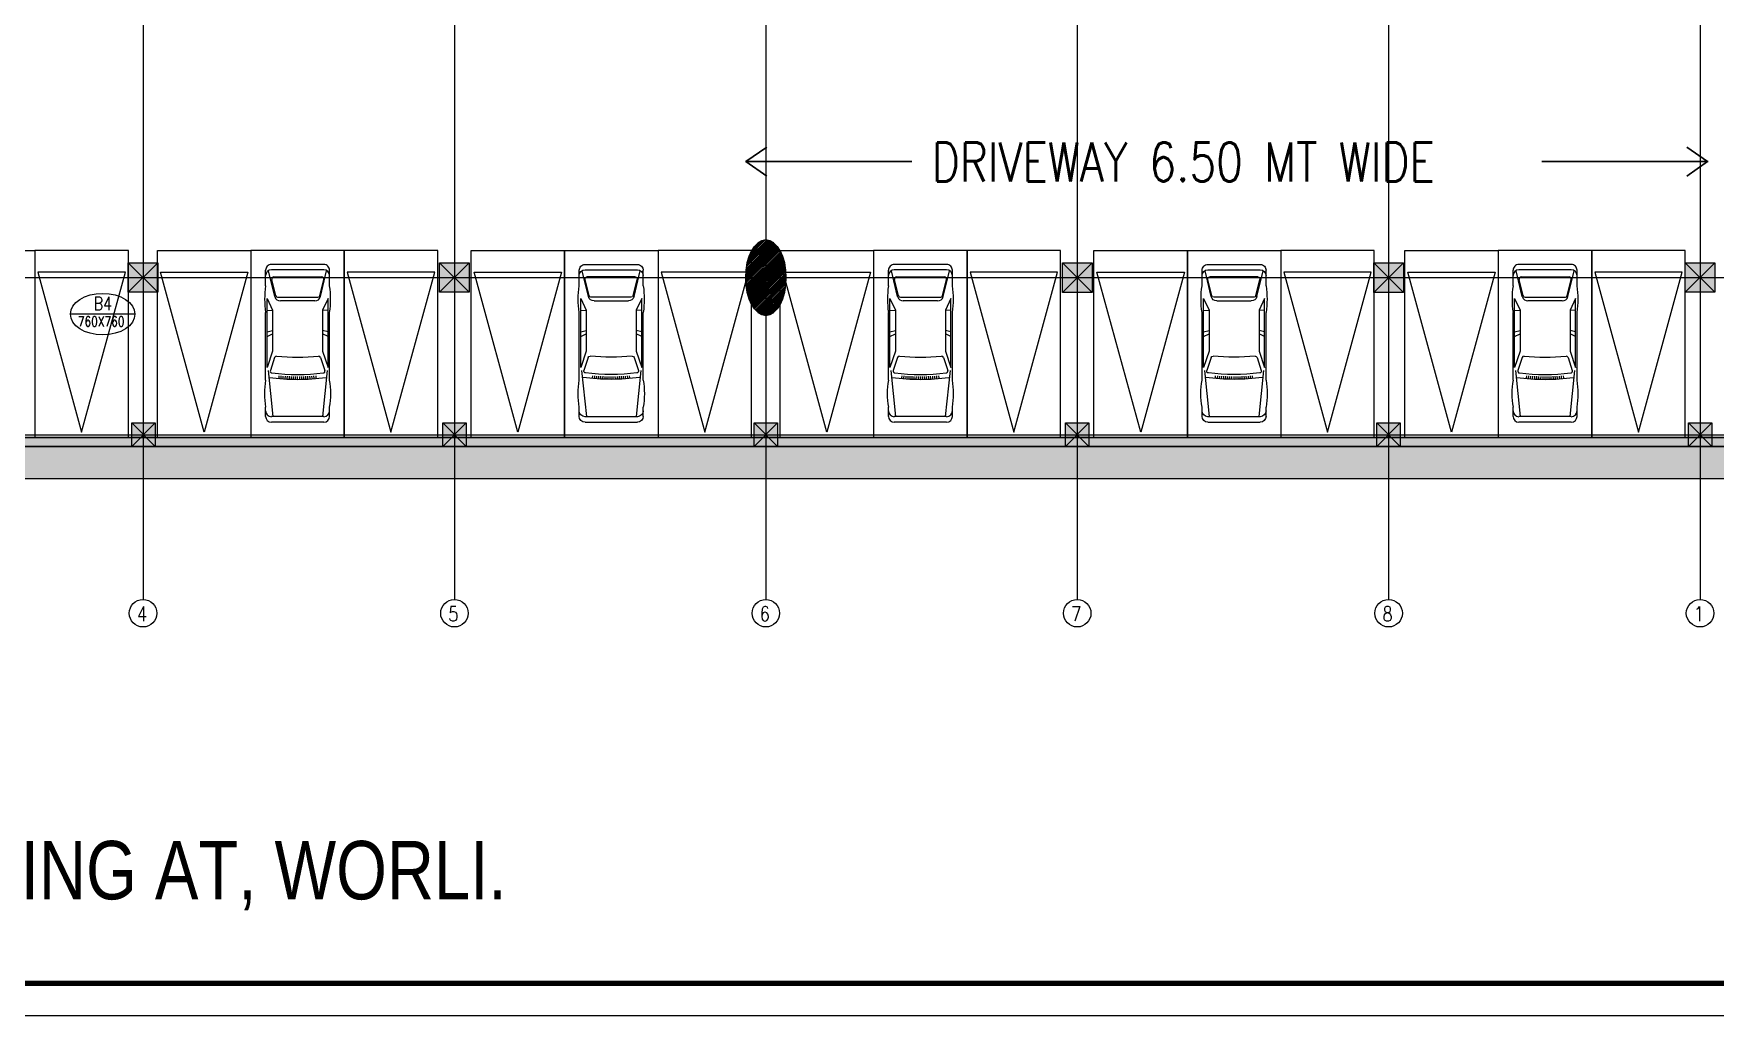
# Model space of a CAD drawing. Extents: x -14054 to 906348, y -36965 to 188562.
# Drawn here: x 696038 to 739241, y 60268 to 85479 of the extents above; entities that cross this region are included whole.
import ezdxf
from ezdxf.enums import TextEntityAlignment as Align

# ---------------------------------------------------------------- set-up
doc = ezdxf.new("R2010")
doc.units = 0
doc.header["$LTSCALE"] = 1000
doc.header["$MEASUREMENT"] = 0
doc.linetypes.add('HIDDEN', pattern=[0.375, 0.25, -0.125])
doc.layers.get('0').update_dxf_attribs({"linetype": 'CONTINUOUS'})
for name, color, linetype in [('BOR', 5, 'CONTINUOUS'), ('CAR', 6, 'CONTINUOUS'), ('COL-FIN', 3, 'CONTINUOUS'), ('COL-SOL', 253, 'CONTINUOUS'), ('COL-TX1', 4, 'CONTINUOUS'), ('COL-TX2', 33, 'CONTINUOUS'), ('CROSS', 3, 'CONTINUOUS'), ('DOOR', 6, 'CONTINUOUS'), ('GLASS', 9, 'CONTINUOUS'), ('GRID', 8, 'HIDDEN'), ('HATCH', 9, 'CONTINUOUS'), ('HT', 9, 'CONTINUOUS'), ('RETWALL', 7, 'CONTINUOUS')]:
    doc.layers.add(name, color=color, linetype=linetype)
doc.layers.add('TEXT', color=3, linetype='CONTINUOUS', lineweight=15)
doc.layers.add('WALL', color=2, linetype='CONTINUOUS', lineweight=30)
doc.styles.add('ROMANS', font='ROMANS.shx', dxfattribs={"height": 350})
doc.styles.add('STYLE2', font='simplex.shx', dxfattribs={"width": 0.8})
doc.styles.add('SW1', font='arial.ttf')

# ---------------------------------------------------------------- blocks, each defined once
blk = doc.blocks.new('CAR1')
at = {"linetype": 'Continuous'}
for p, q in [((-166, 4334), (-166, 4068)), ((-96, 3029), (38, 4341)), ((0, 4500), (1495, 4500)), ((0, 4341), (1495, 4341)), ((1592, 3029), (1457, 4341)), ((1661, 4334), (1661, 4068)), ((-166, 3305), (-166, 1374)), ((35, 2472), (-123, 2938)), ((-123, 2938), (-123, 967)), ((91, 2650), (-30, 3023)), ((217, 3237), (223, 3173)), ((276, 3242), (281, 3178)), ((335, 3246), (339, 3182)), ((394, 3250), (398, 3186)), ((453, 3253), (456, 3189)), ((512, 3256), (514, 3191)), ((571, 3258), (573, 3193)), ((630, 3259), (631, 3195)), ((689, 3260), (689, 3195)), ((748, 3260), (748, 3196)), ((807, 3260), (806, 3195)), ((866, 3259), (864, 3195)), ((925, 3258), (923, 3193)), ((984, 3256), (981, 3191)), ((1043, 3253), (1040, 3189)), ((1102, 3250), (1098, 3186)), ((1160, 3246), (1156, 3182)), ((1219, 3242), (1214, 3178)), ((1278, 3237), (1273, 3173)), ((1405, 2650), (1526, 3023)), ((1461, 2472), (1619, 2938)), ((1619, 2938), (1619, 967)), ((1661, 3305), (1661, 1374)), ((35, 1300), (35, 2472)), ((1461, 1300), (1461, 2472)), ((-123, 2052), (35, 1978)), ((-123, 1923), (35, 1884)), ((1619, 2052), (1461, 1978)), ((1619, 1923), (1461, 1884)), ((-123, 1317), (35, 1300)), ((-123, 967), (35, 1300)), ((259, 1041), (1237, 1041)), ((1619, 1317), (1461, 1300)), ((1619, 967), (1461, 1300)), ((-166, 606), (-166, 166)), ((98, 914), (-80, 181)), ((114, 888), (2, 424)), ((1319, 930), (168, 930)), ((1372, 888), (1485, 424)), ((1398, 914), (1576, 181)), ((1661, 606), (1661, 166)), ((0, 153), (1495, 153)), ((0, 0), (1495, 0)), ((1431, 356), (56, 356))]:
    blk.add_line(p, q, dxfattribs=at)
for centre, radius, start, end in [((0, 4334), 166, 90.0171, 179.9829), ((0, 4176), 166, 90.0171, 179.9829), ((1495, 4334), 166, 0.0171, 89.9829), ((1495, 4176), 166, 0.0171, 89.9829), ((1947, 3686), 2146, 169.7616, 190.2384), ((-451, 3686), 2146, 349.7616, 10.2384), ((748, -2823), 6100, 82.3671, 97.6329), ((22, 3040), 55.1, 96.8356, 198.1699), ((748, -2891), 6031, 83.0262, 96.9738), ((1473, 3040), 55.1, 341.8301, 83.1644), ((143, 2667), 55.4, 198.1055, 275.9744), ((748, -2856), 5500, 83.7528, 96.2472), ((1352, 2667), 55.4, 264.0256, 341.8945), ((2441, 990), 2635, 171.6216, 188.3784), ((259, 875), 166, 90.0444, 166.3177), ((1237, 875), 166, 13.6822, 89.9556), ((-945, 990), 2635, 351.6216, 8.3784), ((168, 875), 55.2, 89.911, 166.2607), ((1319, 875), 55.2, 13.7393, 90.0891), ((0, 318), 166, 180.0172, 269.9829), ((0, 165), 165, 179.9175, 270.0824), ((56, 411), 55.2, 166.3661, 269.9108), ((1431, 411), 55.2, 270.0891, 13.6339), ((1495, 318), 166, 270.0171, 359.9828), ((1496, 165), 165, 269.9176, 0.0825)]:
    blk.add_arc(centre, radius, start, end, dxfattribs=at)
blk = doc.blocks.new('*U46')
at = {"layer": 'DOOR'}
h = blk.add_hatch(dxfattribs=at)
h.set_pattern_fill('ANSI31', color=8, scale=228.775419, style=0)
h.set_pattern_definition([(225, (728975.067, 209379.08), (20.2210813, -20.2210813), [])])
edge = h.paths.add_edge_path()
edge.add_line((714867.25, 78349.75), (715081.46, 78349.75))
edge.add_ellipse((714847.45, 79212.59), major_axis=(0, -968.08), ratio=0.5331141, start_angle=15.174521, end_angle=178.82724)
edge.add_line((714867.25, 80179.96), (714867.25, 78349.75))
edge = h.paths.add_edge_path()
edge.add_ellipse((714847.45, 79212.59), major_axis=(0, -968.08), ratio=0.5331141, start_angle=181.17276, end_angle=344.825479)
edge.add_line((714613.43, 78349.75), (714867.25, 78349.75))
edge.add_line((714867.25, 78349.75), (714867.25, 80179.96))
edge.add_line((714867.25, 80179.96), (714827.64, 80179.96))
edge = h.paths.add_edge_path()
edge.add_ellipse((714847.45, 79212.59), major_axis=(0, -968.08), ratio=0.5331141, start_angle=344.825479, end_angle=361.17276)
edge.add_line((714867.25, 78245.22), (714867.25, 78349.75))
edge.add_line((714867.25, 78349.75), (714613.43, 78349.75))
edge = h.paths.add_edge_path()
edge.add_ellipse((714847.45, 79212.59), major_axis=(0, -968.08), ratio=0.5331141, start_angle=1.17276, end_angle=15.174521)
edge.add_line((715081.46, 78349.75), (714867.25, 78349.75))
edge.add_line((714867.25, 78349.75), (714867.25, 78245.22))
at = {"layer": 'HATCH', "linetype": 'Continuous'}
h = blk.add_hatch(dxfattribs=at)
h.set_pattern_fill('AR-PARQ1', color=256, scale=200, angle=45, style=0)
h.set_pattern_definition([(135, (436347.5, 51836.5), (-3394.113, 2e-13), [2400, -2400]), (135, (436630.4, 52119.3), (-3394.113, 2e-13), [2400, -2400]), (135, (436913.2, 52402.2), (-3394.113, 2e-13), [2400, -2400]), (135, (437196, 52685), (-3394.113, 2e-13), [2400, -2400]), (135, (437479, 52967.9), (-3394.113, 2e-13), [2400, -2400]), (135, (437761.8, 53250.7), (-3394.113, 2e-13), [2400, -2400]), (135, (438044.6, 53533.5), (-3394.113, 2e-13), [2400, -2400]), (45, (434650.5, 53533.5), (3394.113, -2e-13), [2400, -2400]), (45, (434367.6, 53816.4), (3394.113, -2e-13), [2400, -2400]), (45, (434084.8, 54099.2), (3394.113, -2e-13), [2400, -2400]), (45, (433802, 54382), (3394.113, -2e-13), [2400, -2400]), (45, (433519.1, 54665), (3394.113, -2e-13), [2400, -2400]), (45, (433236.3, 54947.8), (3394.113, -2e-13), [2400, -2400]), (45, (432953.4, 55230.6), (3394.113, -2e-13), [2400, -2400])])
h.paths.add_polyline_path([(706593.96, 135527.59), (690454.21, 128568.92), (689779.47, 130074.84), (675045.42, 123722.24), (675045.15, 72400.37), (691977.45, 72400.37), (691977.45, 74050.37), (745717.45, 74050.37), (745717.45, 72400.37), (781407.36, 72400.37), (781407.47, 112114.02), (771795.23, 112114.02), (771795.23, 119284.02), (743258.68, 119284.02), (733885.58, 135527.59)])
h.paths.add_polyline_path([(733406.25, 134697.59), (742779.35, 118454.02), (770965.23, 118454.02), (770965.23, 111284.02), (780577.46, 111284.02), (780577.37, 73230.37), (746547.45, 73230.37), (746547.45, 74880.37), (691147.45, 74880.37), (691147.45, 73230.37), (675875.16, 73230.37), (675875.42, 123176.23), (689356.63, 128988.67), (690031.37, 127482.76), (706765.27, 134697.59)], flags=16)
at = {"layer": 'BOR', "color": 2, "ltscale": 140}
blk.add_lwpolyline([(670417.73, 139802.57), (670417.73, 60267.68), (784417.73, 60267.68), (784417.73, 139802.57)], close=True, dxfattribs=at)
at = {"layer": 'BOR', "ltscale": 140, "const_width": 136.54}
blk.add_lwpolyline([(783598.48, 61086.94), (671236.98, 61086.94), (671236.98, 138983.32), (783598.48, 138983.32)], close=True, dxfattribs=at)
at = {"layer": 'CAR'}
for points in [[(696070.73, 75110.37), (693670.73, 75110.37), (693670.73, 79910.37), (696070.73, 79910.37), (696070.73, 75110.37)], [(696070.73, 75110.37), (698470.73, 75110.37), (698470.73, 79910.37), (696070.73, 79910.37), (696070.73, 75110.37)], [(701617.59, 75110.37), (699217.59, 75110.37), (699217.59, 79910.37), (701617.59, 79910.37), (701617.59, 75110.37)], [(701617.59, 75110.37), (704017.59, 75110.37), (704017.59, 79910.37), (701617.59, 79910.37), (701617.59, 75110.37)], [(704017.59, 75110.37), (706417.59, 75110.37), (706417.59, 79910.37), (704017.59, 79910.37), (704017.59, 75110.37)], [(709677.31, 75110.37), (707277.31, 75110.37), (707277.31, 79910.37), (709677.31, 79910.37), (709677.31, 75110.37)], [(712077.31, 75110.37), (709677.31, 75110.37), (709677.31, 79910.37), (712077.31, 79910.37), (712077.31, 75110.37)], [(712077.31, 75110.37), (714477.31, 75110.37), (714477.31, 79910.37), (712077.31, 79910.37), (712077.31, 75110.37)], [(717617.59, 75110.37), (715217.59, 75110.37), (715217.59, 79910.37), (717617.59, 79910.37), (717617.59, 75110.37)], [(717617.59, 75110.37), (720017.59, 75110.37), (720017.59, 79910.37), (717617.59, 79910.37), (717617.59, 75110.37)], [(720017.59, 75110.37), (722417.59, 75110.37), (722417.59, 79910.37), (720017.59, 79910.37), (720017.59, 75110.37)], [(725677.31, 75110.37), (723277.31, 75110.37), (723277.31, 79910.37), (725677.31, 79910.37), (725677.31, 75110.37)], [(728077.31, 75110.37), (725677.31, 75110.37), (725677.31, 79910.37), (728077.31, 79910.37), (728077.31, 75110.37)], [(728077.31, 75110.37), (730477.31, 75110.37), (730477.31, 79910.37), (728077.31, 79910.37), (728077.31, 75110.37)], [(733664.16, 75110.37), (731264.16, 75110.37), (731264.16, 79910.37), (733664.16, 79910.37), (733664.16, 75110.37)], [(733664.16, 75110.37), (736064.16, 75110.37), (736064.16, 79910.37), (733664.16, 79910.37), (733664.16, 75110.37)], [(736064.16, 75110.37), (738464.16, 75110.37), (738464.16, 79910.37), (736064.16, 79910.37), (736064.16, 75110.37)]]:
    blk.add_lwpolyline(points, dxfattribs=at)
for points in [[(698393.49, 79353.36), (696147.98, 79353.36), (697270.73, 75245.56)], [(699294.83, 79353.36), (701540.34, 79353.36), (700417.59, 75245.56)], [(706340.34, 79353.36), (704094.83, 79353.36), (705217.59, 75245.56)], [(707354.55, 79353.36), (709600.06, 79353.36), (708477.31, 75245.56)], [(714400.06, 79353.36), (712154.55, 79353.36), (713277.31, 75245.56)], [(715294.83, 79353.36), (717540.34, 79353.36), (716417.59, 75245.56)], [(722340.34, 79353.36), (720094.83, 79353.36), (721217.59, 75245.56)], [(723354.55, 79353.36), (725600.06, 79353.36), (724477.31, 75245.56)], [(730400.06, 79353.36), (728154.55, 79353.36), (729277.31, 75245.56)], [(731341.41, 79353.36), (733586.91, 79353.36), (732464.16, 75245.56)], [(738386.91, 79353.36), (736141.41, 79353.36), (737264.16, 75245.56)]]:
    blk.add_lwpolyline(points, close=True, dxfattribs=at)
at = {"layer": 'COL-FIN', "linetype": 'Continuous'}
for points in [[(699224.16, 78835.88), (698464.16, 78835.88), (698464.16, 79595.88), (699224.16, 79595.88)], [(723227.45, 78832.59), (722467.45, 78832.59), (722467.45, 79592.59), (723227.45, 79592.59)], [(731227.45, 78832.59), (730467.45, 78832.59), (730467.45, 79592.59), (731227.45, 79592.59)], [(739224.16, 78835.88), (738464.16, 78835.88), (738464.16, 79595.88), (739224.16, 79595.88)], [(699162.67, 74880.37), (698562.67, 74880.37), (698562.67, 75480.37), (699162.67, 75480.37)], [(723147.45, 74880.37), (722547.45, 74880.37), (722547.45, 75480.37), (723147.45, 75480.37)], [(731147.45, 74880.37), (730547.45, 74880.37), (730547.45, 75480.37), (731147.45, 75480.37)], [(739147.45, 74880.37), (738547.45, 74880.37), (738547.45, 75480.37), (739147.45, 75480.37)]]:
    blk.add_lwpolyline(points, close=True, dxfattribs=at)
at = {"layer": 'COL-FIN', "color": 3, "linetype": 'Continuous'}
for points in [[(707227.45, 78835.88), (706467.45, 78835.88), (706467.45, 79595.88), (707227.45, 79595.88)], [(707147.45, 74880.37), (706547.45, 74880.37), (706547.45, 75480.37), (707147.45, 75480.37)], [(715147.45, 74880.37), (714547.45, 74880.37), (714547.45, 75480.37), (715147.45, 75480.37)]]:
    blk.add_lwpolyline(points, close=True, dxfattribs=at)
at = {"layer": 'COL-FIN', "color": 5, "linetype": 'Continuous'}
for points in [[(723227.45, 78832.59), (722467.45, 78832.59), (722467.45, 79592.59), (723227.45, 79592.59)], [(731227.45, 78832.59), (730467.45, 78832.59), (730467.45, 79592.59), (731227.45, 79592.59)]]:
    blk.add_lwpolyline(points, close=True, dxfattribs=at)
at = {"layer": 'COL-SOL', "color": 253, "linetype": 'Continuous'}
for points in [[(698464.16, 79595.88), (698464.16, 78835.88), (699224.16, 79595.88), (699224.16, 78835.88)], [(706467.45, 79595.88), (706467.45, 78835.88), (707227.45, 79595.88), (707227.45, 78835.88)], [(698562.67, 75480.37), (698562.67, 74880.37), (699162.67, 75480.37), (699162.67, 74880.37)], [(706547.45, 75480.37), (706547.45, 74880.37), (707147.45, 75480.37), (707147.45, 74880.37)]]:
    blk.add_solid(points, dxfattribs=at)
at = {"layer": 'COL-SOL', "linetype": 'Continuous'}
for points in [[(722467.45, 79592.59), (722467.45, 78832.59), (723227.45, 79592.59), (723227.45, 78832.59)], [(730467.45, 79592.59), (730467.45, 78832.59), (731227.45, 79592.59), (731227.45, 78832.59)], [(738464.16, 79595.88), (738464.16, 78835.88), (739224.16, 79595.88), (739224.16, 78835.88)], [(714547.45, 75480.37), (714547.45, 74880.37), (715147.45, 75480.37), (715147.45, 74880.37)], [(722547.45, 75480.37), (722547.45, 74880.37), (723147.45, 75480.37), (723147.45, 74880.37)], [(730547.45, 75480.37), (730547.45, 74880.37), (731147.45, 75480.37), (731147.45, 74880.37)], [(738547.45, 75480.37), (738547.45, 74880.37), (739147.45, 75480.37), (739147.45, 74880.37)]]:
    blk.add_solid(points, dxfattribs=at)
at = {"layer": 'COL-TX1', "color": 1}
blk.add_line((698639.86, 78275.62), (696981.2, 78275.62), dxfattribs=at)
blk.add_ellipse((697810.53, 78275.62), major_axis=(-829.33, 0), ratio=0.6434108, dxfattribs=at)
at = {"layer": 'CROSS', "color": 3, "linetype": 'Continuous'}
for p, q in [((698464.16, 79595.88), (699224.16, 78835.88)), ((699224.16, 79595.88), (698464.16, 78835.88)), ((707227.45, 79595.88), (706467.45, 78835.88)), ((706467.45, 79595.88), (707227.45, 78835.88)), ((722467.45, 79592.59), (723227.45, 78832.59)), ((723227.45, 79592.59), (722467.45, 78832.59)), ((730467.45, 79592.59), (731227.45, 78832.59)), ((731227.45, 79592.59), (730467.45, 78832.59)), ((738464.16, 79595.88), (739224.16, 78835.88)), ((739224.16, 79595.88), (738464.16, 78835.88)), ((699162.67, 75480.37), (698562.67, 74880.37)), ((698562.67, 75480.37), (699162.67, 74880.37)), ((706547.45, 75480.37), (707147.45, 74880.37)), ((707147.45, 75480.37), (706547.45, 74880.37)), ((715147.45, 75480.37), (714547.45, 74880.37)), ((714547.45, 75480.37), (715147.45, 74880.37)), ((723147.45, 75480.37), (722547.45, 74880.37)), ((722547.45, 75480.37), (723147.45, 74880.37)), ((731147.45, 75480.37), (730547.45, 74880.37)), ((730547.45, 75480.37), (731147.45, 74880.37)), ((738547.45, 75480.37), (739147.45, 74880.37)), ((739147.45, 75480.37), (738547.45, 74880.37))]:
    blk.add_line(p, q, dxfattribs=at)
at = {"layer": 'GLASS', "color": 1, "linetype": 'Continuous'}
for centre in [(698847.45, 70594.02), (706847.45, 70594.02), (714847.45, 70594.02), (722847.45, 70594.02), (730847.45, 70594.02), (738847.45, 70594.02)]:
    blk.add_circle(centre, 352.83, dxfattribs=at)
at = {"layer": 'GRID', "color": 8, "linetype": 'Continuous'}
for p, q in [((698847.45, 138852.88), (698847.45, 71200.43)), ((706847.45, 138852.88), (706847.45, 71200.43)), ((714847.45, 138852.88), (714847.45, 71200.43)), ((722847.45, 138852.88), (722847.45, 71200.43)), ((730847.45, 138852.88), (730847.45, 71200.43)), ((738847.45, 138852.88), (738847.45, 71200.43)), ((698847.45, 138599.3), (698847.45, 70946.85)), ((706847.45, 138599.3), (706847.45, 70946.85)), ((714847.45, 138599.3), (714847.45, 70946.85)), ((722847.45, 138599.3), (722847.45, 70946.85)), ((730847.45, 138599.3), (730847.45, 70946.85)), ((738847.45, 138599.3), (738847.45, 70946.85)), ((673438.29, 79212.59), (782561.35, 79212.59)), ((673438.29, 75180.37), (782561.35, 75180.37))]:
    blk.add_line(p, q, dxfattribs=at)
at = {"layer": 'HT', "linetype": 'Continuous'}
blk.add_solid([(678125.23, 75110.37), (678125.23, 74880.37), (778327.45, 75110.37), (778327.45, 74880.37)], dxfattribs=at)
at = {"layer": 'RETWALL', "color": 7, "linetype": 'Continuous'}
blk.add_lwpolyline([(691977.45, 74050.37), (691977.45, 72400.37), (675045.15, 72400.37), (675045.42, 123722.24), (689779.47, 130074.84), (690454.21, 128568.92), (706593.96, 135527.59), (733885.58, 135527.59), (743258.68, 119284.02), (771795.23, 119284.02), (771795.23, 112114.02), (781407.47, 112114.02), (781407.36, 72400.37), (745717.45, 72400.37), (745717.45, 74050.37)], close=True, dxfattribs=at)
at = {"layer": 'WALL', "linetype": 'Continuous'}
for p, q in [((714337.38, 82192.69), (714874.72, 82562.97)), ((739041.27, 82192.69), (738503.93, 82562.97)), ((714326.92, 82192.68), (718600.05, 82192.69)), ((714337.38, 82192.69), (714874.73, 81822.41)), ((739051.74, 82192.68), (734778.6, 82192.69)), ((739041.27, 82192.69), (738503.92, 81822.41)), ((677525.23, 75110.37), (778697.47, 75110.37)), ((677525.23, 74880.37), (778927.47, 74880.37))]:
    blk.add_line(p, q, dxfattribs=at)
at = {"layer": 'WALL'}
blk.add_ellipse((714847.45, 79212.59), major_axis=(0, -968.08), ratio=0.5331141, dxfattribs=at)
at = {"layer": 'CAR', "yscale": 0.899999999996728, "zscale": 0.899999999996728}
for p, xscale, rotation in [((703492.35, 79550.39), 0.899999999996728, 180), ((710202.55, 79550.39), -0.899999999996728, 180), ((719492.35, 79550.39), 0.899999999996728, 180), ((726202.55, 79550.39), -0.899999999996728, 180), ((735538.92, 79550.39), 0.899999999996728, 180.0000000000001)]:
    blk.add_blockref('CAR1', p, dxfattribs=dict(at, xscale=xscale, rotation=rotation))
at = {"layer": 'BOR', "color": 3, "ltscale": 140, "style": 'SW1', "width": 0.8}
blk.add_text('ATRIA COMMERCIAL BUILDING AT, WORLI.', height=1500, dxfattribs=at).set_placement((690864, 63868.33), align=Align.MIDDLE)
at = {"layer": 'COL-TX1', "style": 'STYLE2', "width": 0.8}
blk.add_text('B4', height=335.415, dxfattribs=at).set_placement((697580.06, 78380.73))
at = {"layer": 'COL-TX2', "color": 4, "style": 'STYLE2', "width": 0.8}
blk.add_text('760X760', height=250, dxfattribs=at).set_placement((697175.42, 77962.2))
at = {"layer": 'TEXT', "style": 'ROMANS', "width": 0.8}
blk.add_text('DRIVEWAY 6.50 MT WIDE', height=1000, rotation=359.999599, dxfattribs=at).set_placement((719110.72, 81684.14))
for s, p in [('4', (698690.14, 70387.32)), ('5', (706690.14, 70387.32)), ('6', (714690.14, 70387.32)), ('7', (722690.14, 70387.32)), ('8', (730690.14, 70387.32)), ('1', (738690.14, 70387.32))]:
    blk.add_text(s, height=381.01, dxfattribs=at).set_placement(p)

msp = doc.modelspace()

# ---------------------------------------------------------------- block references
at = {"layer": 'TEXT'}
msp.add_blockref('*U46', (0, 0), dxfattribs=at)

doc.saveas('drawing.dxf')
